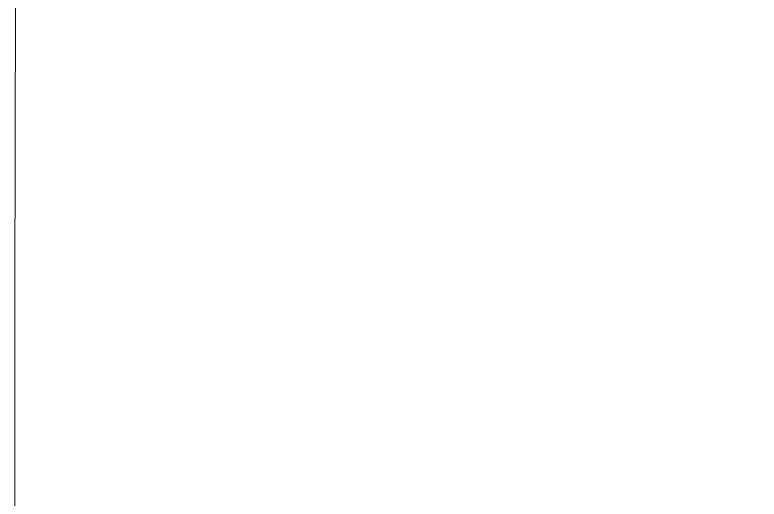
# Model space of a CAD drawing. Header units: millimetres. Extents: x -13069 to 207500, y -71366 to 56785.
# Drawn here: x 609.3223 to 609.4861, y 11073.1155 to 11073.2222 of the extents above; entities that cross this region are included whole.
import ezdxf

# ---------------------------------------------------------------- set-up
doc = ezdxf.new("R2010")
doc.units = ezdxf.units.MM
doc.layers.add('Потолки', color=7, linetype='Continuous', lineweight=9)
doc.layers.add('Потолки штриховка', color=7, linetype='Continuous', lineweight=9)

msp = doc.modelspace()

# ---------------------------------------------------------------- hatches: boundary and pattern name
at = {"layer": 'Потолки штриховка', "lineweight": 18}
h = msp.add_hatch(dxfattribs=at)
h.set_pattern_fill('FP_65', color=256, style=0, pattern_type=2)
h.set_pattern_definition([(0, (0, 0), (406.4, 101.6), [33.528, -271.272, 33.528, -271.272, -1625.6]), (0, (0, 0), (406.4, 101.6), [-609.6, 33.528, -576.072, 33.528, -271.272, -711.2]), (0, (0, 0), (406.4, 101.6), [-1524, 33.528, -169.672, 33.528, -474.472]), (120, (152.4, 50.8), (-291.1881810244989, 301.1527240979959), [33.52799999999999, -271.2719999999999, 33.52799999999999, -271.2719999999999, -1625.6]), (120, (152.4, 50.8), (-291.1881810244989, 301.1527240979959), [-609.5999999999999, 33.52799999999999, -576.0719999999999, 33.52799999999999, -271.2719999999999, -711.1999999999999]), (120, (152.4, 50.8), (-291.1881810244989, 301.1527240979959), [-1524, 33.52799999999999, -169.672, 33.52799999999999, -474.4719999999999]), (240, (203.2, 254), (-115.2118189755009, -402.7527240979958), [33.528, -271.272, 33.528, -271.272, -1625.6]), (240, (203.2, 254), (-115.2118189755009, -402.7527240979958), [-609.6, 33.528, -576.072, 33.528, -271.272, -711.2]), (240, (203.2, 254), (-115.2118189755009, -402.7527240979958), [-1524, 33.528, -169.672, 33.528, -474.472])])
h.paths.add_polyline_path([(1741.322250319277, 9941.161049399287), (1756.851393025429, 9943.205499821934), (1771.322250319279, 9949.199525172215), (1783.748657190466, 9958.734642528076), (1793.283774546341, 9971.161049399272), (1799.277799896618, 9985.631906693123), (1801.322250319276, 10001.16104939927), (1801.322250319276, 11073.16104939929), (1799.277799896621, 11088.69019210543), (1793.283774546338, 11103.16104939929), (1783.748657190473, 11115.58745627048), (1771.322250319273, 11125.12257362635), (1756.851393025429, 11131.11659897662), (1741.322250319277, 11133.16104939928), (669.3222503192696, 11133.16104939928), (653.793107613122, 11131.11659897663), (639.3222503192635, 11125.12257362635), (626.8958434480827, 11115.58745627049), (617.3607260921978, 11103.16104939928), (611.3667007419219, 11088.69019210544), (609.3222503192703, 11073.1610493993), (609.3222503192703, 10001.16104939929), (611.3667007419263, 9985.631906693141), (617.3607260922042, 9971.16104939928), (626.8958434480675, 9958.734642528101), (639.3222503192678, 9949.199525172231), (653.7931076131155, 9943.205499821934), (669.3222503192696, 9941.161049399287)])

# ---------------------------------------------------------------- linework, layer by layer
at = {"layer": 'Потолки'}
msp.add_line((609.3222503192703, 10001.16104939927), (609.3222503192724, 11073.16104939927), dxfattribs=at)
msp.add_arc((669.3222503192696, 11073.16104939927), 59.99999999999811, 89.99999999999984, 180.0000000000003, dxfattribs=at)

doc.saveas('drawing.dxf')
